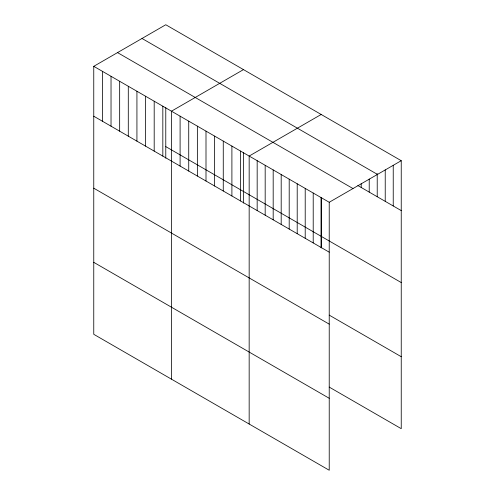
<?xml version="1.0" encoding="UTF-8"?>
<svg xmlns="http://www.w3.org/2000/svg" width="495" height="495" viewBox="0 0 495 495"><rect width="100%" height="100%" fill="white"/><g stroke="black" fill="none" stroke-linecap="round" stroke-linejoin="round"><path stroke-width="0.74" d="M93.759 66.33L329.225 202.276L329.225 470.25L93.759 334.304L93.759 66.33L165.776 24.75L401.241 160.696L401.241 428.67L329.187 387.071M243.478 69.609L171.462 111.189L171.462 379.164M321.181 114.475L249.164 156.055L249.164 424.029M329.225 202.276L401.241 160.696M142.009 38.468L377.475 174.419M357.879 185.557L401.241 210.592M117.525 52.606L352.991 188.552M165.776 146.613L401.241 282.558M93.759 116.226L329.225 252.172M329.187 315.105L401.241 356.703M93.759 188.193L329.225 324.138M93.759 262.338L329.225 398.283M393.234 165.287L393.234 205.97M385.228 169.878L385.228 201.347M377.221 173.696L377.221 196.725M369.221 179.054L369.221 192.103M361.214 183.645L361.214 187.481M321.218 197.654L321.218 247.549M321.181 197.356L321.181 247.921M313.211 193.031L313.211 242.927M305.211 188.409L305.211 238.305M297.204 183.787L297.204 233.683M289.198 179.165L289.198 229.061M281.191 174.543L281.191 224.439M273.184 169.921L273.184 219.817M265.178 165.299L265.178 215.195M257.171 160.677L257.171 210.573M243.478 152.491L243.478 203.061M240.533 151.068L240.533 200.964M231.901 146.081L231.901 195.983M223.264 141.1L223.264 190.996M214.632 136.113L214.632 186.009M206 131.132L206 181.028M197.363 126.145L197.363 176.041M188.731 121.157L188.731 171.06M180.1 116.177L180.1 166.072M165.776 107.632L165.776 158.196M162.83 106.208L162.83 156.104M154.192 101.221L154.192 151.117M145.561 96.234L145.561 146.136M136.929 91.253L136.929 141.149M128.292 86.266L128.292 136.162M119.66 81.279L119.66 131.181M111.029 76.298L111.029 126.194M102.391 71.311L102.391 121.213"/></g></svg>
